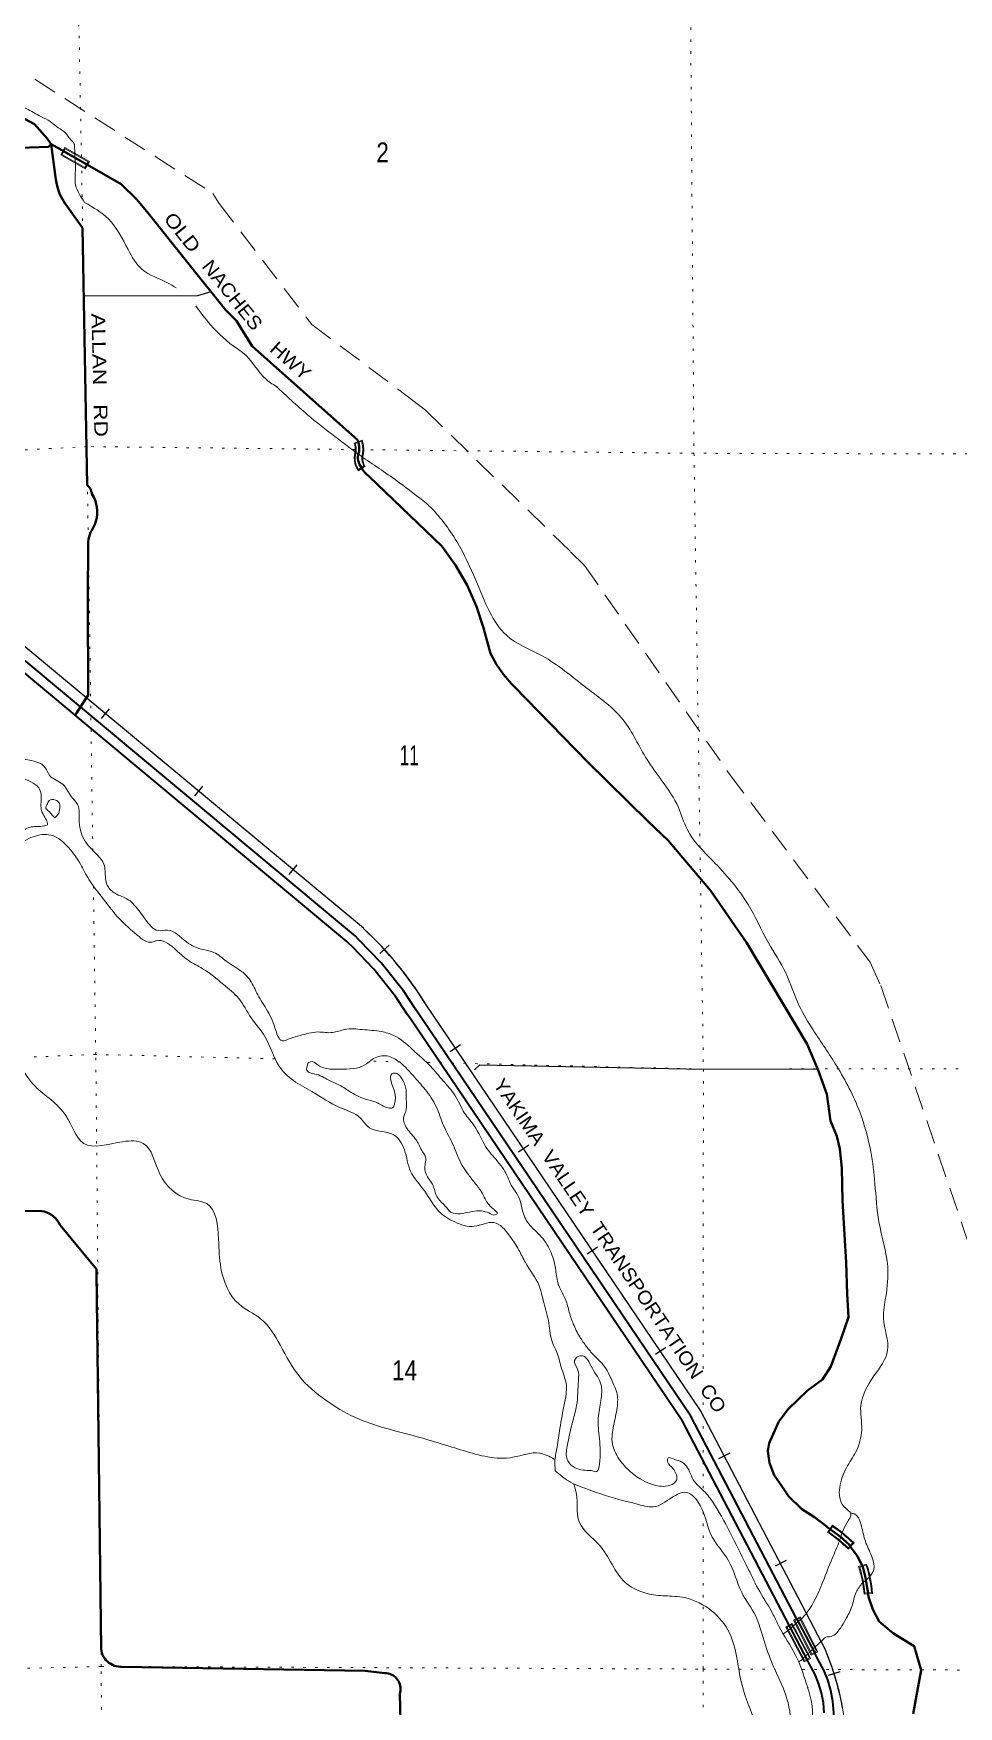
# Model space of a CAD drawing. Header units: feet. Extents: x -6 to 252658, y -374658 to -170635.
# Drawn here: x 80687 to 88860, y -295113 to -280334 of the extents above; entities that cross this region are included whole.
import ezdxf

# ---------------------------------------------------------------- set-up
doc = ezdxf.new("R2010")
doc.units = ezdxf.units.FT
doc.header["$LTSCALE"] = 70
doc.linetypes.add('DOTTED', pattern=[1.5, 0.3, -1.2])
doc.linetypes.add('MEDIUM_DASHED', pattern=[4.5, 3, -1.5])
for name, color, linetype, lineweight in [('20', 7, 'Continuous', 35), ('26', 7, 'Continuous', 40), ('27', 7, 'Continuous', 13), ('29', 7, 'Continuous', 25), ('34', 7, 'Continuous', 25), ('39', 7, 'Continuous', 13), ('57', 7, 'Continuous', 13), ('61', 7, 'Continuous', 13), ('7', 7, 'DOTTED', 13)]:
    doc.layers.add(name, color=color, linetype=linetype, lineweight=lineweight)

msp = doc.modelspace()

# ---------------------------------------------------------------- linework, layer by layer
at = {"layer": '20'}
msp.add_line((87428.24, -294334.36), (87589.07, -294642.24), dxfattribs=at)
for points in [[(81055.75, -286357.04), (79426, -284999.87), (79401.36, -284979.35), (79378.22, -284954.05), (79363.73, -284938.2), (79323.45, -284884.58), (79289, -284827.05), (79275.44, -284795.99), (79257.18, -284763.48), (79235.62, -284733.05), (79232.98, -284730.05), (79211, -284705.05)], [(81103.12, -286283.25), (79236, -284726.39), (79211, -284705.05)], [(87673.18, -295168.12), (87666.02, -295079.1), (87649.6, -294991.32), (87624.09, -294905.74), (87589.77, -294823.29), (87547.02, -294744.88), (87526.29, -294702.81), (87365.01, -294394.46), (86422.38, -292592.3), (84005.61, -289020.93), (83992.74, -289001.91), (83972.28, -288970.93), (83886.16, -288840.51), (83695.6, -288598.81), (83505.17, -288403.36), (83471.29, -288368.59), (83455.81, -288355.7), (81055.75, -286357.04)], [(87428.24, -294334.36), (86495.48, -292548.66), (84061.17, -288951.36), (83955.57, -288791.45), (83759.5, -288542.76), (83560.9, -288338.93), (83528.14, -288305.3), (83513.48, -288293.08), (81103.12, -286283.25)], [(94497.08, -305267.88), (89177.11, -300241.61), (88795.22, -299872.71), (88354.55, -299359.27), (88316.59, -299303.73), (88125.03, -298982.53), (87968.1, -298643.08), (87847.5, -298289.08), (87764.57, -297924.41), (87720.22, -297553.08), (87715.27, -297204.14), (87714.94, -297180.9), (87715.45, -297154.14), (87749.85, -295319.11), (87755.75, -295263.92), (87758.15, -295165.75), (87750.27, -295067.86), (87732.21, -294971.34), (87704.16, -294877.23), (87666.43, -294786.57), (87619.42, -294700.35), (87589.07, -294642.24)]]:
    msp.add_lwpolyline(points, dxfattribs=at)
at = {"layer": '26'}
for points in [[(80843.19, -281311.45), (80841.64, -281309.38), (80807.37, -281263.54), (80696.78, -281135.63), (79860.18, -280688.15), (79897.47, -280578.89), (79912.81, -280453.02), (79918, -280419.95), (80338.64, -279816.45)], [(77054.73, -281498.81), (77068.46, -281489.85), (77085.21, -281481.25), (77102.77, -281474.46), (77120.95, -281469.53), (77139.54, -281466.54), (77149.04, -281465.77), (80819.12, -281335.27), (80843.19, -281311.45)], [(87697.48, -289704.16), (87619.09, -289491.51), (87522.44, -289260.9), (86985.26, -288363.97), (86669.73, -287905.01), (86293.22, -287462.36), (86118.74, -287294.84), (85583.01, -286768.22), (84933.37, -286101.73), (84910.25, -286078.3), (84839.48, -285996.06), (84777.7, -285906.88), (84725.57, -285811.72), (84665.24, -285594.89), (84664.69, -285592.83), (84601.37, -285396.93), (84517.92, -285208.72), (84415.25, -285030.27), (84294.49, -284863.53), (83655.39, -284249.27), (83650.76, -284245.88), (83632.04, -284230.28), (83615.06, -284212.81), (83600, -284193.66), (83598.36, -284191.05), (83587.2, -284173.99), (83567.76, -284141.05), (83565.88, -284137.23), (83560.17, -284121.72), (83556.11, -284105.7), (83553.74, -284089.34), (83553.3, -284078.05), (83557, -284053.05), (83563.99, -284028.05), (83564.62, -284022.92), (83565, -284001.86), (83565.03, -283985.57), (83562.61, -283964.26), (83556.73, -283939.69), (83554.35, -283935.12), (83548.89, -283926.38), (83542.55, -283918.26), (83535.39, -283910.85), (83527.5, -283904.23), (82619.2, -283097.11), (82480.38, -282872.91), (82382.95, -282775.15), (82063.55, -282375.44), (81699.4, -281921.78), (81598.93, -281800.76), (81461.75, -281664.24), (81165.03, -281495.01), (80869.12, -281326.24), (80843.19, -281311.45)], [(81103.12, -286283.25), (81170, -286179.05), (81168, -285336.05), (81170, -284825.05), (81174.51, -284801.6), (81191, -284740.05), (81199.71, -284727.7), (81215.71, -284700.81), (81228.82, -284672.39), (81238.88, -284642.75), (81245.79, -284612.23), (81249.47, -284581.15), (81249.88, -284549.86), (81247.02, -284518.69), (81240.92, -284488), (81231.64, -284458.11), (81219.29, -284429.35), (81204, -284402.05), (81201.8, -284390.59), (81198.04, -284377.91), (81192.98, -284365.7), (81186.67, -284354.09), (81179.18, -284343.19), (81170.59, -284333.14), (81161, -284324.05), (81120, -282052.05), (80973, -281846.05), (80967.27, -281838.25), (80942.15, -281799.1), (80921.26, -281757.54), (80904.82, -281714.03), (80893.03, -281669.03), (80886, -281623.05), (80849.77, -281359.38), (80843.19, -281311.45)], [(81055.75, -286357.04), (81067.68, -286338.46), (81103.12, -286283.25)], [(88458.31, -295177.99), (88494.69, -294982.44), (88529.09, -294790.93), (88468.82, -294580.13), (88286.8, -294467.02), (88159.14, -294361.47), (88101.85, -294255.31), (88064.61, -294142.93), (88064.34, -294141.05), (88058.65, -294101.47), (88057.68, -294091.05), (88056.93, -294083.01), (88039.15, -293973.3), (88016.23, -293888.96), (88013.49, -293878.87), (87993.93, -293838.96), (87966.76, -293783.52), (87921.31, -293721.43), (87890.52, -293679.36), (87881.73, -293671.43), (87828.53, -293623.41), (87748, -293563.61), (87699.78, -293527.81), (87698, -293526.43), (87587.56, -293440.69), (87476.31, -293369.21), (87358.63, -293255.53), (87297.47, -293165.5), (87230.2, -293067.47), (87189, -292961.17), (87175.96, -292856.62), (87187.36, -292786.08), (87272.05, -292596.13), (87355.46, -292484.7), (87526.86, -292322.17), (87656.63, -292222.4), (87731.98, -292109.02), (87824.16, -291860.65), (87888.76, -291672.89), (87876.78, -291465.69), (87868.17, -291190.03), (87853.8, -290942.6), (87834.92, -290642.87), (87828.23, -290357.13), (87810.55, -290186.21), (87785.38, -290073.72), (87727.82, -289939.38), (87697.48, -289704.16)], [(83820.97, -294820.33), (83806.57, -294817.93), (83792, -294817.05), (83619, -294798.05), (81465, -294761.05), (81456.17, -294761.16), (81437.98, -294759.97), (81420.02, -294756.89), (81402.48, -294751.95), (81385.55, -294745.2), (81369.41, -294736.72), (81354.26, -294726.6), (81340.24, -294714.96), (81327.52, -294701.9), (81316.23, -294687.6), (81306.5, -294672.19), (81298.43, -294655.84), (81292.11, -294638.75), (81287.62, -294621.08), (81285, -294603.05), (81243.31, -291283.05), (81242.9, -291249.83), (81229.13, -291233.05), (80924, -290861.05), (80920.82, -290854.43), (80909.43, -290834.42), (80896.02, -290815.71), (80880.72, -290798.51), (80863.71, -290783), (80845.17, -290769.35), (80825.31, -290757.72), (80804.34, -290748.22), (80782.49, -290740.97), (80760, -290736.05), (80111, -290729.05)], [(84009, -298490.05), (83923, -295001.05), (83923.13, -295000.67), (83927.02, -294986.6), (83929.42, -294972.2), (83930.3, -294957.64), (83929.66, -294943.05), (83927.49, -294928.62), (83923.83, -294914.49), (83918.71, -294900.82), (83912.19, -294887.76), (83904.34, -294875.45), (83895.25, -294864.03), (83885.01, -294853.63), (83873.75, -294844.35), (83861.57, -294836.3), (83848.62, -294829.57), (83835.04, -294824.23), (83820.97, -294820.33)]]:
    msp.add_lwpolyline(points, dxfattribs=at)
at = {"layer": '29'}
msp.add_line((86604, -289483.05), (87614, -289481.05), dxfattribs=at)
for points in [[(81134, -282652.08), (82138, -282650.05), (82255.95, -282613.89)], [(84584.09, -289488.2), (84632, -289444.05), (86604, -289483.05)]]:
    msp.add_lwpolyline(points, dxfattribs=at)
at = {"layer": '34', "lineweight": 13}
msp.add_line((83602.49, -288237.1), (79284, -284649.05), dxfattribs=at)
at = {"layer": '34'}
for p, q in [((81354.86, -286300.08), (81284.17, -286385.16)), ((82181.22, -286983.28), (82110.54, -287068.36)), ((83014.7, -287679.17), (82944.01, -287764.25)), ((83828.89, -288386.44), (83747.55, -288461.38)), ((84460.56, -289267.67), (84368.95, -289329.66)), ((85063.63, -290154.2), (84972.03, -290216.19)), ((85669.99, -291054.91), (85578.39, -291116.9)), ((86273.07, -291941.44), (86181.46, -292003.44)), ((86838.44, -292873.69), (86740.4, -292924.9)), ((87337.18, -293822.85), (87239.14, -293874.06)), ((87812.61, -294805.1), (87707, -294838.01))]:
    msp.add_line(p, q, dxfattribs=at)
for points in [[(83605.53, -288243.23), (83601.67, -288237.86), (79275.17, -284643.15), (78117.3, -283668.91), (78099.31, -283654.92), (77951.17, -283536.96), (77779.04, -283404.76), (77603.34, -283276.23), (77427.47, -283150.47), (77248.67, -283027.33), (77151.78, -282963.86)], [(87834.93, -295125.42), (87827.49, -295084.82), (87819.17, -295044.57), (87810.42, -295004.51), (87800.84, -294964.3), (87790.69, -294924.57), (87779.81, -294884.91), (87767.96, -294845.39), (87755.78, -294806.27), (87742.84, -294767.21), (87728.95, -294728.3), (87714.72, -294689.8), (87699.82, -294651.57), (87684.81, -294611.93), (86580.53, -292497.89), (84144.04, -288897.37), (84127.12, -288870.39), (84097.67, -288824.46), (84067.59, -288779.21), (84036.42, -288734.23), (84004.39, -288690.17), (83971.94, -288646.56), (83938.39, -288603.22), (83904.44, -288560.77), (83869.63, -288518.81), (83833.73, -288477.55), (83797.64, -288436.95), (83760.68, -288396.85), (83722.66, -288357.44), (83684.43, -288318.7), (83645.56, -288280.66), (83605.53, -288243.23)]]:
    msp.add_lwpolyline(points, dxfattribs=at)
at = {"layer": '34', "lineweight": 13}
msp.add_lwpolyline([(87686.72, -294613.2), (86581.48, -292497.32), (84143.99, -288895.32)], dxfattribs=at)
for centre, radius, start, end in [((81484.94, -290537.79), 3125.51, 31.62451, 47.25407), ((85513.13, -295531.38), 2358.04, 353.28641, 22.92004)]:
    msp.add_arc(centre, radius, start, end, dxfattribs=at)
at = {"layer": '39'}
for p, q in [((87469.43, -294338.97), (87349.17, -294445.39)), ((87351.97, -294443.64), (87309.72, -294470.01)), ((87596.67, -294581.35), (87482.05, -294693.72)), ((87531.2, -294942.65), (87531.44, -294943.66))]:
    msp.add_line(p, q, dxfattribs=at)
at = {"layer": '39', "linetype": 'MEDIUM_DASHED'}
msp.add_lwpolyline([(80699.12, -280739.11), (82272.84, -281747.64), (82327.95, -281835.71), (83146.22, -282905.27), (84039.18, -283575.65), (84150.59, -283663.23), (85432.99, -284911.83), (85554.76, -285033.53), (86836.67, -286875.89), (88078.68, -288537.46), (88173.1, -288743.93), (89008.31, -291198.07), (89373, -292584.05)], dxfattribs=at)
at = {"layer": '39'}
for points in [[(79918, -280645.05), (79947, -280666.05), (79997, -280693.05), (80045, -280722.05), (80094, -280741.05), (80140, -280749.05), (80217, -280781.05), (80338, -280858.05), (80453, -280919.05), (80624, -280996.05), (80752, -281069.05), (80836, -281113.05), (80905, -281167.05), (80969, -281213.05), (81018, -281274.05), (81045, -281305.05), (81051, -281345.05), (81057.47, -281480.07)], [(81057.47, -281480.07), (81058.07, -281498.74), (81059.7, -281673.83), (81137.53, -281826.11)], [(81137.53, -281826.11), (81350.02, -281973.17), (81523.45, -282243.35), (81645.72, -282417.37), (81870.01, -282536.15), (81947.78, -282580.21)], [(82120.09, -282739.99), (82251.48, -282907.14), (82486.69, -283118.41), (82535.26, -283152.19), (82744.6, -283391.86), (82846.46, -283459.37)], [(82829, -283449.05), (83109, -283702.05), (83597.95, -284080.13)], [(75843.2, -284273.84), (76099.62, -284289.9), (76443.17, -284260.7), (76569.23, -284195.18), (76590.73, -284128.57), (76797.08, -284048.25), (77004.22, -284052.45), (77220.15, -284137.09), (77375.71, -284216.22), (77522.82, -284251.15), (77631.46, -284258.24), (77772.67, -284307.31), (77970.28, -284367.96), (77995.05, -284436.17), (78054.06, -284512.13), (78120.96, -284569.91), (78167.14, -284563.46), (78172.7, -284513.1), (78280.12, -284604.73), (78397.71, -284708.35), (78562.05, -284865.9), (78683.93, -284999.67), (78789.51, -285109.44), (78854.83, -285213.52), (78932.39, -285337.62), (79010.22, -285489.9), (79053.75, -285630.4), (79083.48, -285799.2), (79072.6, -285926.1), (79008.47, -285948.81), (78932.42, -285987.72), (78981.31, -286055.72), (79008.41, -286158.13), (78956.9, -286241.1), (78917.69, -286348.12), (78929.69, -286557.34), (78961.26, -286708.01), (79018.89, -286850.4), (79063, -287053.29), (79103.32, -287280.37), (79168.52, -287372.38), (79262.45, -287526.52), (79367.98, -287630.25), (79487.37, -287711.72), (79592.63, -287787.27), (79767.56, -287787.73), (79946.38, -287774.08), (80068.24, -287688.47), (80186.39, -287637.11), (80404.88, -287564.73), (80533.03, -287507.24), (80685.11, -287429.42), (80841.82, -287415.95), (80999.69, -287527.27), (81101.57, -287671.28), (81177.23, -287807.48), (81287.21, -287957.46), (81405.25, -288109.38), (81604.06, -288298.83), (81735.33, -288360.06), (81773.41, -288347.65), (81928.86, -288414.7), (82052.5, -288520.28), (82181.89, -288595.62), (82366.16, -288734.88), (82500.02, -288858.48), (82610.18, -289028.59), (82732.37, -289194.56), (82855.42, -289453.11), (82983.3, -289582.81), (83145.06, -289680), (83399.76, -289824.67), (83573.51, -289913.71), (83656.77, -290001.53), (83864.41, -290060.08), (83964.19, -290194.04), (84018.24, -290384.77), (84144.55, -290560.77), (84266.83, -290736.81), (84408.47, -290832.17), (84581.75, -290870.89), (84754.35, -290837.16), (84894.19, -290954.67), (84975.79, -291080.75), (85033.12, -291190.94), (85153.65, -291395.17), (85195.25, -291543.74), (85241.19, -291726.49), (85272.98, -291901.31), (85307.85, -291975.47), (85349.36, -292113.98), (85395.11, -292276.61), (85378.48, -292433.74), (85338.34, -292657.51), (85313.71, -292818.74), (85294.67, -292933.63), (85297.59, -293030.21)], [(83597.95, -284080.13), (83921, -284303.05), (84156, -284483.05)], [(84155.73, -284482.83), (84178.54, -284504.28), (84426.81, -284822.11), (84594.88, -285164.79), (84718.14, -285445.48), (84864.81, -285649.48), (85180.18, -285831.86), (85574.91, -286116.18), (85897.23, -286397.12), (86107.6, -286747.48), (86240.05, -286935.51), (86385.01, -287171.72), (86461.18, -287362.25), (86688.99, -287642.02), (87000.22, -288027.71), (87180.32, -288366.27), (87333.61, -288632.6), (87452.94, -288923.39), (87575.56, -289135.65), (87783.63, -289455.84), (87986.45, -289858.6), (88084.23, -290209.95), (88121.05, -290493.42), (88156.38, -290831.24), (88234.46, -291227.05), (88216.85, -291494.89), (88196.48, -291682.25), (88233.33, -291967.73), (88112.77, -292192.2), (87996.59, -292454.88), (88004.61, -292668.15), (87952.15, -292863.85), (87869, -293003.46), (87810.3, -293177.07), (87850.1, -293347.8), (87909, -293411.68), (87875.52, -293486.45), (87808.27, -293652.97)], [(79180.98, -284848.64), (79234.72, -284984.74), (79278.37, -285137.32), (79329.72, -285253.6), (79326.49, -285338.16), (79355.46, -285426.47), (79440.77, -285518.29), (79565.81, -285559.46), (79679.32, -285657.07), (79776.34, -285710.56), (79867.97, -285834.54), (79941.38, -285944.59), (80006.57, -286034.58), (80033.7, -286141.01), (79998.09, -286203.72), (79908.37, -286285.02), (79850.93, -286378.11), (79829.43, -286444.72), (79778.06, -286541.79), (79777.23, -286668.59), (79842.45, -286762.61), (79995.64, -286803.52), (80114.41, -286818.58), (80261.16, -286815.27), (80411.39, -286753.56), (80650.66, -286753.46), (80785.93, -286812.64), (80832.9, -286890.72), (80946.2, -286966.2), (81021.6, -287074.22), (81076.55, -287144.18), (81092.08, -287301.03), (81145.97, -287473.65), (81259.74, -287599.44), (81308.67, -287671.46), (81323.93, -287798.13), (81348.79, -287876.4), (81423.76, -287938.13), (81524.73, -287985.55), (81628.32, -288097.34), (81677.17, -288161.32), (81788.67, -288258.95), (81871.07, -288254.2), (82038.93, -288359.39), (82188.35, -288426.5), (82281.08, -288451.84), (82390.38, -288529.37), (82525.93, -288618.74), (82601.05, -288696.58), (82668.62, -288826.8), (82754.39, -288968.95), (82795.37, -289051.1), (82828.38, -289141.38), (82883.51, -289231.47), (82957.71, -289210.68), (83041.93, -289185.79), (83200.48, -289154.2), (83329.21, -289159.1), (83437.53, -289131.97), (83592.36, -289132.62), (83761.43, -289151.25), (83870.32, -289184.5), (84036.37, -289309.83), (84196.61, -289459.37), (84304.33, -289583.2), (84410.09, -289713.09), (84496.02, -289871.34), (84581.51, -289983.29), (84681.74, -290165.56), (84787.52, -290297.46), (84842.48, -290369.43), (84906.1, -290507.75)], [(80810.8, -287323.64), (80778.72, -287333.99), (80668.22, -287343.02), (80558.09, -287392.3), (80435.9, -287441.68), (80317.96, -287515.18), (80117.43, -287573.31), (79991.03, -287602.6), (79876.71, -287633.81), (79699.58, -287613.23), (79554.75, -287606.46), (79391.2, -287533.44), (79332.16, -287455.46), (79244.75, -287353.59), (79181.75, -287281.69), (79132.11, -287133.19), (79124.92, -287008.47), (79117.96, -286909.91), (79127.38, -286841.39), (79186.77, -286742.24), (79196.15, -286669.7), (79183.06, -286559.12), (79121.58, -286434.88), (79110.92, -286370.57), (79098.47, -286328.41), (79120.34, -286302.05), (79162.37, -286281.55), (79204.14, -286232.88), (79157.65, -286207.13), (79125.34, -286191.31), (79146.57, -286096.53), (79135.62, -286000.01), (79122.99, -285939.74), (79136.52, -285881.26), (79161.94, -285804.55), (79163.05, -285707.93), (79158.67, -285669.73), (79178.95, -285687.66), (79209.39, -285717.58), (79237.31, -285693.18), (79287.44, -285678.65), (79469.16, -285759.57), (79642.7, -285826.46), (79753.94, -285895.93), (79805.31, -286014.22), (79810.68, -286159.09), (79797.41, -286245.75), (79775.6, -286278.14), (79766.2, -286348.67), (79700.79, -286449.89), (79651.24, -286526.81), (79670.2, -286619.22), (79733.95, -286771.62), (79776.85, -286843.7), (79796.11, -286968.32), (79881.4, -287058.13), (80004.43, -287099.31), (80138.91, -287073.97), (80258.87, -287000.45), (80330.66, -286937.43), (80400.54, -286884.48), (80509.11, -286883.52), (80664.5, -286944.54), (80733.35, -286996.26), (80753.98, -287052.43), (80752.83, -287145.03), (80759.37, -287199.31), (80788.06, -287257.43), (80808.56, -287299.51), (80810.8, -287323.64)], [(80874.57, -287262.7), (80842.07, -287226.76), (80817.7, -287200.81), (80795.3, -287170.82), (80805.14, -287148.59), (80826.9, -287110.16), (80881.15, -287105.65), (80917.62, -287135.52), (80918.11, -287187.85), (80910.37, -287220.12), (80874.57, -287262.7)], [(85287.56, -292927.12), (85159.41, -292874.45), (84922.48, -292910.76), (84485.62, -292852.23), (84076.3, -292729.04), (83525.78, -292556.79), (83269.02, -292406.1), (83033.79, -292192.82), (82868.4, -291922.57), (82691.25, -291684.62), (82503.09, -291559.49), (82343.29, -291240.88), (82322.79, -290983.44), (82217.32, -290670.39), (82064.15, -290631.49), (81804.72, -290410.38), (81657.41, -290137.95), (81474.3, -290123.47), (81130.61, -290138.58), (80973.5, -289892.41), (80701.65, -289633.17), (80508.02, -289353.1), (80339.1, -289135.21), (80145.08, -289028.24), (79899.66, -289016.32), (79716.35, -288979.7), (79547.24, -288957.04), (79248.12, -288792.63), (79108.97, -288747.57), (78944.89, -288618.2), (78858.93, -288455.93), (78778.34, -288223.17), (78765.42, -287915.34), (78734.79, -287649.94), (78715.82, -287340.15), (78616.46, -287250.46), (78595.32, -287196.82)], [(84751.74, -290772.78), (84695.2, -290747.11), (84626.71, -290733.63), (84540.36, -290744.45), (84460.07, -290759.25), (84375.49, -290745.91), (84322.69, -290690.02), (84249.53, -290606.14), (84226.77, -290537.91), (84204.17, -290485.78), (84167.49, -290433.77), (84146.41, -290329.3), (84153.95, -290274.89), (84125.22, -290212.75), (84069.97, -290110.59), (83984.52, -290002.66), (83957.5, -289908.3), (83980.97, -289837.65), (83980.14, -289749.1), (83979.37, -289666.58), (83942.26, -289568.29), (83897.6, -289522.39), (83855.36, -289520.75), (83845.95, -289589.27), (83876.99, -289683.59), (83877.98, -289790.26), (83860.21, -289824.63), (83822.01, -289824.97), (83714.98, -289775.59), (83616.18, -289746.28), (83476.8, -289677.07), (83377.72, -289617.56), (83303.01, -289584.01), (83252.49, -289556.27), (83187.89, -289528.67), (83123.38, -289511.12), (83098.99, -289483.16), (83104.78, -289456.95), (83110.59, -289432.74), (83150.65, -289416.29), (83203.22, -289448.02), (83306.08, -289481.33), (83424.72, -289482.29), (83541.25, -289473.21), (83629.38, -289436.21), (83679.28, -289397.52), (83793.58, -289364.31), (83904.57, -289407.61), (84040.52, -289539.24), (84148.24, -289663.08), (84244.12, -289811.17), (84310.04, -289979.65), (84398.16, -290158), (84474.18, -290332.44), (84523.11, -290404.46), (84582.15, -290482.43), (84643.21, -290562.4), (84678.01, -290628.51), (84745.17, -290714.47), (84783.78, -290758.4), (84751.74, -290772.78)], [(84906.1, -290507.75), (84989.92, -290655.95), (85015.03, -290760.38), (85086.48, -290876.49), (85163.6, -290952.29), (85251.29, -291084.35), (85299.01, -291242.93), (85320.3, -291369.54), (85388.04, -291517.88), (85421.26, -291630.3), (85456.39, -291732.64), (85513.76, -291846.85), (85572.87, -291932.88), (85637.92, -292008.78), (85729.31, -292106.6), (85815.33, -292274.9), (85840.04, -292337.08), (85843.31, -292471.9), (85812.6, -292629.16), (85802.06, -292792.28), (85859.59, -292924.61), (85936.86, -293016.51), (86048.24, -293102.07), (86131.07, -293143.61), (86270.02, -293166.53), (86346.17, -293139.69), (86370.02, -293109.29), (86361.45, -293053.01), (86336.91, -293008.95), (86290.13, -292951), (86295.82, -292914.72), (86332.08, -292922.45), (86384.53, -292940.1), (86443.15, -292973.8), (86516.81, -293110.01), (86620.37, -293219.79), (86703.84, -293329.75), (86857.24, -293608.16), (87002.7, -293898.71), (87103.08, -294097.08), (87223.61, -294301.31), (87272.82, -294403.52), (87419.97, -294657.83), (87514.78, -294906.57), (87564.77, -295093.31), (87567.72, -295112.55)], [(85618, -293028.05), (85542.83, -293024.02), (85468.22, -293000.53), (85403.22, -292930.66), (85402.13, -292813.93), (85452.31, -292588.07), (85485.23, -292452.93), (85501.28, -292233.4), (85494.31, -292132.83), (85467.44, -292054.57), (85521.35, -292013.84), (85624.93, -292125.64), (85700.64, -292265.85), (85699.96, -292408.76), (85677.28, -292563.94), (85687.01, -292745), (85694.07, -292855.63), (85687.12, -292972.43), (85663.59, -293037.04), (85611.19, -293023.42)], [(85297.59, -293030.21), (85413.03, -293119.77), (85580.6, -293192.75), (85899.24, -293294.6), (86012.09, -293321.78), (86163.14, -293348.62), (86327.25, -293266.66), (86455.51, -293221.25), (86554.76, -293298.87), (86684.39, -293615.73), (86825.03, -293819.78), (86944.3, -294104.52), (87064.84, -294308.75), (87166.17, -294609.76), (87252.56, -294818.32), (87353.52, -295079.07), (87386.53, -295384.71), (87400.75, -295831.4), (87387.52, -296137.45), (87348.36, -296465.86), (87382.48, -296674.88), (87314.78, -296961.28), (87314.81, -297180.67), (87287.56, -297492.87), (87203.48, -297747.22), (87148.82, -297922.8), (87099.1, -298196.97), (87066.47, -298364.31), (87026.43, -298382.78), (86971, -298260.49), (86915.99, -298182.49), (86875.78, -298182.84), (86852.91, -298317.89), (86916.14, -298413.94), (87019.37, -298487.5), (87114.95, -298603.39), (87182.44, -298725.57), (87340.24, -298828.83), (87466.02, -298948.48), (87600.42, -299130.45), (87690.61, -299314.82), (87826.38, -299643.7), (87941.22, -299884.21), (88088.67, -300170.72), (88278.63, -300489.06), (88358.75, -300671.51), (88513.93, -300925.75), (88576.18, -301132.5), (88640.33, -301327.17), (88707.37, -301401.05), (88749.2, -301358.41), (88750.08, -301237.64), (88800.29, -301231.16), (88887.88, -301353.16), (88962.12, -301551.76), (89061.76, -301671.64), (89037.26, -301846.96), (88993.08, -302068.75), (89018.65, -302223.5), (89002.49, -302430.95), (88933.29, -302556.35), (88876.8, -302752.08), (88797.26, -302847.38), (88818.23, -302939.77), (88849.56, -303064.28), (88894.91, -303184.64), (88921.97, -303283.03), (88985.44, -303405.24), (89109.38, -303543.02), (89242.82, -303622.35), (89332.02, -303700.05), (89387.22, -303798.19), (89384.87, -303977.34), (89344.96, -304009.89), (89253.53, -303908.06), (89162.12, -303808.23), (89060.73, -303716.54), (88928.71, -303574.81), (88807.52, -303515.5), (88674.17, -303446.23), (88619.24, -303378.29), (88634.63, -303303.68), (88600.14, -303269.77), (88519.9, -303290.61), (88384.92, -303261.61), (88276.03, -303228.36), (88175.02, -303176.92), (88172.22, -303092.41), (88235, -302924.8), (88265.92, -302791.69), (88304.61, -302628.32), (88302.91, -302445.18), (88225.21, -302306.99), (88087.93, -302247.83), (87994.85, -302184.24), (87732.69, -302102.03), (87644.94, -301963.93)], [(87049.53, -295215.54), (86937.48, -294881.48), (86822.73, -294435.68), (86419.92, -294147.4), (86329.35, -294138.14), (86164.35, -294125.51), (85916.03, -294017), (85685.72, -293684.93), (85510.96, -293487.22), (85473.97, -293185.65), (85459.8, -293148.41)], [(87906, -293403.05), (87939, -293411.05), (88007, -293538.05), (88042, -293668.05), (88098, -293800.05), (88111, -293901.05), (88009.53, -294022.42)], [(87809.06, -293651.08), (87743.76, -293803.6), (87661.23, -294009.63), (87582.45, -294185.43), (87491.18, -294317.06), (87469.43, -294338.97)], [(88011.49, -294019.71), (87956, -294102.05), (87917, -294229.05), (87863, -294342.05), (87816, -294419.05), (87772, -294472.05), (87720, -294496.05), (87688, -294500.05), (87662, -294523.05), (87632, -294551.05), (87594.02, -294583.71)], [(87483.06, -294692.86), (87479, -294696.05), (87447.76, -294718.77)], [(87567.72, -295112.55), (87574, -295361.05), (87571, -295617.05), (87555, -295993.05), (87551.22, -296255.96)]]:
    msp.add_spline(points, degree=3, dxfattribs=at)
at = {"layer": '57'}
for p, q in [((87334.08, -294410.66), (87391.34, -294380.47)), ((87391.34, -294380.47), (87552.79, -294686.6)), ((87401.73, -294350.25), (87459.56, -294320.59)), ((87559.36, -294657.41), (87401.78, -294350.12)), ((87459.61, -294320.48), (87617.34, -294628.05)), ((87495.38, -294717.09), (87333.71, -294410.54)), ((87559.04, -294657.58), (87616.87, -294627.92)), ((87495.3, -294717.44), (87552.8, -294687.12))]:
    msp.add_line(p, q, dxfattribs=at)
for points in [[(87456.17, -294331.31), (87412.58, -294353.67), (87562.82, -294646.65), (87606.42, -294624.28)], [(87387.99, -294391.28), (87344.64, -294414.12), (87498.84, -294706.52), (87542.19, -294683.66)]]:
    msp.add_lwpolyline(points, close=True, dxfattribs=at)
at = {"layer": '61'}
for p, q in [((80927.59, -281406.94), (80964.71, -281341.77)), ((81144.82, -281530.67), (80927.59, -281406.94)), ((87703.47, -293574.09), (87745.32, -293511.86)), ((87714.57, -293571.89), (87747.5, -293522.94)), ((87925.53, -293667.46), (87884.49, -293709.84)), ((87936.82, -293667.31), (87884.65, -293721.19)), ((87976.69, -293876.79), (88048.07, -293853.77)), ((87986.77, -293881.94), (88042.92, -293863.83)), ((88099.87, -294112.81), (88025.11, -294118.88)), ((88091.25, -294105.47), (88032.44, -294110.26))]:
    msp.add_line(p, q, dxfattribs=at)
for points in [[(81171.02, -281468.49), (80967.7, -281352.68), (80938.5, -281403.94), (81141.82, -281519.75)], [(83520, -283952.05), (83590.2, -283926.49), (83596.97, -283946.34), (83602.3, -283974.91), (83604.72, -284012.2), (83603.26, -284043.19), (83596.97, -284072.24), (83595.52, -284096.45), (83599.39, -284118.24), (83606.17, -284136.16), (83615.85, -284157.95), (83557.29, -284198.62), (83541.32, -284171.99), (83530.19, -284145.84), (83522.45, -284111.46), (83521.48, -284076.12), (83526.8, -284043.19), (83529.71, -284018.98), (83529.22, -283988.47), (83524.87, -283969.1)], [(83529.75, -283957.01), (83585.26, -283936.8), (83589.21, -283948.38), (83594.35, -283975.91), (83596.71, -284012.27), (83595.3, -284042.15), (83589.02, -284071.15), (83587.48, -284096.92), (83591.64, -284120.37), (83598.77, -284139.2), (83605.85, -284155.15), (83559.75, -284187.17), (83548.46, -284168.35), (83537.84, -284143.37), (83530.43, -284110.46), (83529.5, -284076.65), (83534.72, -284044.31), (83537.72, -284019.4), (83537.21, -283987.52), (83532.63, -283967.12)]]:
    msp.add_lwpolyline(points, close=True, dxfattribs=at)
msp.add_lwpolyline([(80964.71, -281341.77), (81181.94, -281465.5), (81144.82, -281530.67)], dxfattribs=at)
for centre, radius, start, end in [((87028.12, -294591.04), 1220.77, 45.4555, 56.40307), ((87028.12, -294591.04), 1228.77, 45.81873, 56.03764), ((87028.12, -294591.04), 1295.77, 45.4556, 56.40316), ((87028.12, -294591.04), 1287.77, 45.82369, 56.03949), ((87001.32, -294197.78), 1026.84, 4.41472, 18.20493), ((87001.32, -294197.78), 1034.84, 4.85182, 17.7708), ((87001.32, -294197.78), 1093.84, 4.84099, 17.77663), ((87001.32, -294197.78), 1101.84, 4.41486, 18.20507)]:
    msp.add_arc(centre, radius, start, end, dxfattribs=at)
at = {"layer": '7'}
for p, q in [((83925.96, -289417.62), (83656.12, -289411.1)), ((86604.04, -292426.65), (86603.62, -293199.05))]:
    msp.add_line(p, q, dxfattribs=at)
for points in [[(81110.91, -281425.03), (81061.2, -278815.8), (81103.1, -274723.58)], [(86499.65, -274703.79), (86481.97, -278812.16), (86522.71, -284042.78), (86605.62, -289482.35), (86604.19, -292149)], [(81211.68, -287554.05), (81159.66, -283983.52), (81112.55, -281511.06)], [(83531.01, -284009.72), (81159.66, -283983.52), (78045.04, -284152.78)], [(94409.51, -284047.69), (91774.73, -284054.72), (86522.71, -284042.78), (83603.99, -284010.53)], [(81300.97, -302631.96), (81294.63, -300178.45), (81286.3, -294758.35), (81237.89, -289352.69), (81216.17, -287862.03)], [(82820.1, -289390.91), (81237.89, -289352.69), (75867.34, -289567.22), (75010.05, -289575.77)], [(94431.59, -289398.9), (91901.69, -289473.78), (86605.62, -289482.35), (84167.01, -289423.44)], [(86603.52, -293392.05), (86602.77, -294781.79), (86612.16, -296882.05)], [(76435.87, -294882.83), (81286.3, -294758.35), (86602.77, -294781.79), (87242, -294784.13)], [(87481.97, -294785), (91919.2, -294801.22), (94453.87, -294796.9)]]:
    msp.add_lwpolyline(points, dxfattribs=at)

# ---------------------------------------------------------------- texts
at = {"layer": '27'}
for s, rotation, width, p in [('OLD', 308.754, 1.2, (81831.5, -281974.52)), ('NACHES', 308.628, 1.1, (82168.33, -282394.43)), ('ALLAN   RD', 271.426, 1.25, (81198.99, -282807.46)), ('HWY', 318.376, 1.1, (82765.94, -283133.85))]:
    msp.add_text(s, height=120, rotation=rotation, dxfattribs=dict(at, width=width)).set_placement(p)
at = {"layer": '34', "width": 1.1}
msp.add_text('YAKIMA  VALLEY  TRANSPORTATION  CO', height=120, rotation=304.086, dxfattribs=at).set_placement((84742.91, -289616.31))
at = {"layer": '7'}
for s, width, p in [('2', 0.85, (83716.47, -281472.17)), ('11', 0.65, (83922.54, -286797.61)), ('14', 0.85, (83855.19, -292230.05))]:
    msp.add_text(s, height=175, dxfattribs=dict(at, width=width)).set_placement(p)

doc.saveas('drawing.dxf')
